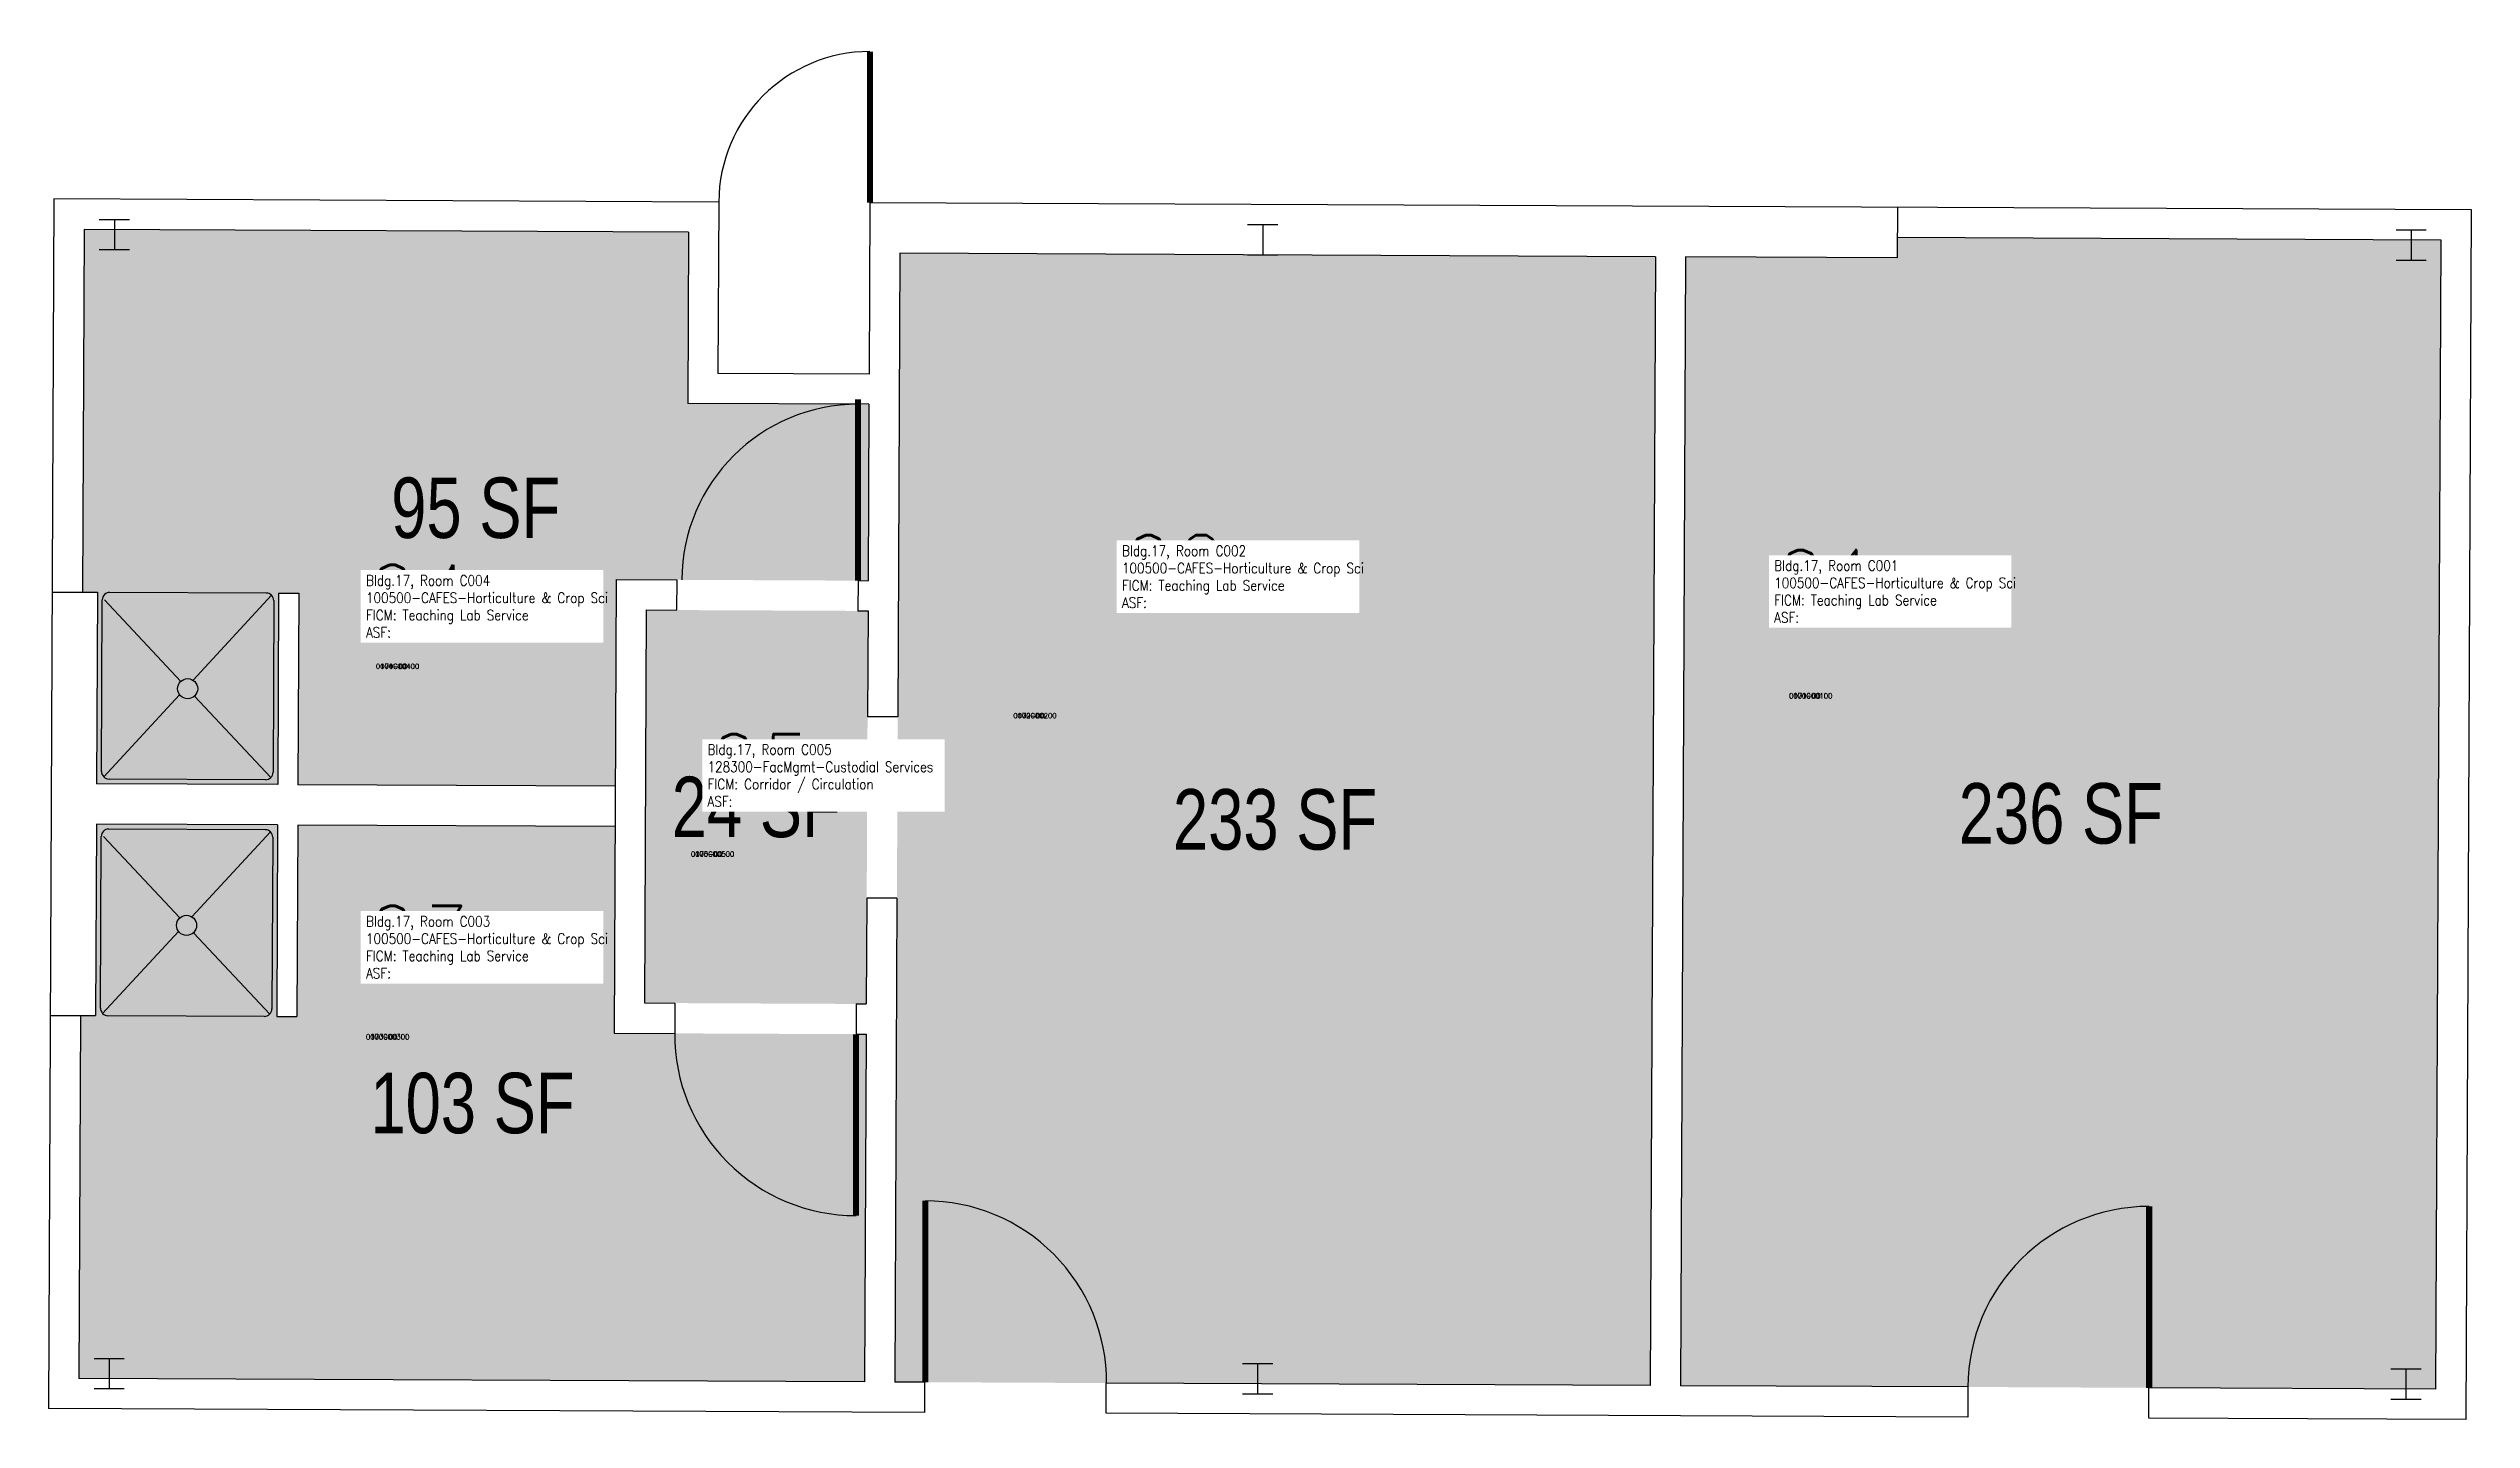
# Model space of a CAD drawing. Header units: inches. Extents: x -41 to 440, y 0 to 2290.
# Drawn here: x -41.1 to 440, y 2017.6 to 2289.7 of the extents above; entities outside this region: 2.
import ezdxf
from ezdxf.enums import TextEntityAlignment as Align

# ---------------------------------------------------------------- set-up
doc = ezdxf.new("R2010")
doc.units = ezdxf.units.IN
doc.header["$LTSCALE"] = 50
doc.header["$MEASUREMENT"] = 0
doc.layers.get('0').update_dxf_attribs({"linetype": 'CONTINUOUS'})
for name, color, linetype in [('A-COLS', 5, 'CONTINUOUS'), ('A-DOOR', 2, 'CONTINUOUS'), ('A-FLOR', 3, 'CONTINUOUS'), ('A-IDEN-RNUM', 7, 'CONTINUOUS'), ('A-IDEN-SNUM', 4, 'CONTINUOUS'), ('A-IDEN-VNUM', 4, 'CONTINUOUS'), ('A-WALL', 7, 'CONTINUOUS'), ('AREA-TEXT', 3, 'CONTINUOUS'), ('Rooms-Category-Color', 7, 'CONTINUOUS'), ('Rooms-College-Color', 7, 'CONTINUOUS'), ('Rooms-Department-Color', 7, 'CONTINUOUS'), ('Rooms-Division-Color', 7, 'CONTINUOUS'), ('Rooms-Information', 7, 'CONTINUOUS')]:
    doc.layers.add(name, color=color, linetype=linetype)
doc.styles.add('AREA', font='arial.ttf', dxfattribs={"width": 0.75, "height": 24})
doc.styles.add('ROOMSNUMBER', font='txt.shx', dxfattribs={"height": 0.03})
doc.styles.add('ROOMVNUMBER', font='simplex.shx', dxfattribs={"width": 0.85})

# ---------------------------------------------------------------- blocks, each defined once
blk = doc.blocks.new('COL1')
for p, q in [((-0.5, 0.5), (0.5, 0.5)), ((0, 0.5), (0, -0.5)), ((-0.5, -0.5), (0.5, -0.5))]:
    blk.add_line(p, q)

msp = doc.modelspace()

# ---------------------------------------------------------------- hatches: boundary and pattern name
at = {"layer": 'Rooms-Category-Color', "true_color": 0xe3f498}
for points in [[(121.82, 2219.07), (85.82, 2219.23), (85.97, 2253.23), (-34.03, 2253.77), (-34.35, 2181.77), (-31.35, 2181.76), (-31.53, 2143.76), (4.44, 2143.59), (4.61, 2181.6), (8.6, 2181.58), (8.43, 2143.58), (71.43, 2143.29), (71.62, 2184.29), (121.66, 2184.06)], [(433.97, 2251.64), (325.97, 2252.13), (325.95, 2248.14), (283.95, 2248.33), (282.93, 2024.33), (432.93, 2023.65)], [(277.95, 2248.35), (127.95, 2249.04), (126.93, 2025.04), (276.93, 2024.36)], [(121.25, 2094.07), (71.21, 2094.29), (71.39, 2135.3), (8.4, 2135.58), (8.22, 2097.58), (4.23, 2097.6), (4.4, 2135.6), (-31.56, 2135.77), (-31.74, 2097.76), (-34.74, 2097.78), (-35.07, 2025.78), (120.93, 2025.07)]]:
    msp.add_hatch(color=61, dxfattribs=at).paths.add_polyline_path(points)
at = {"layer": 'Rooms-Category-Color', "true_color": 0xadadad}
msp.add_hatch(color=253, dxfattribs=at).paths.add_polyline_path([(121.63, 2178.06), (77.59, 2178.26), (77.24, 2100.27), (121.27, 2100.07)])
at = {"layer": 'Rooms-College-Color', "true_color": 0xadadad}
for points in [[(121.82, 2219.07), (85.82, 2219.23), (85.97, 2253.23), (-34.03, 2253.77), (-34.35, 2181.77), (-31.35, 2181.76), (-31.53, 2143.76), (4.44, 2143.59), (4.61, 2181.6), (8.6, 2181.58), (8.43, 2143.58), (71.43, 2143.29), (71.62, 2184.29), (121.66, 2184.06)], [(433.97, 2251.64), (325.97, 2252.13), (325.95, 2248.14), (283.95, 2248.33), (282.93, 2024.33), (432.93, 2023.65)], [(277.95, 2248.35), (127.95, 2249.04), (126.93, 2025.04), (276.93, 2024.36)], [(121.63, 2178.06), (77.59, 2178.26), (77.24, 2100.27), (121.27, 2100.07)], [(121.25, 2094.07), (71.21, 2094.29), (71.39, 2135.3), (8.4, 2135.58), (8.22, 2097.58), (4.23, 2097.6), (4.4, 2135.6), (-31.56, 2135.77), (-31.74, 2097.76), (-34.74, 2097.78), (-35.07, 2025.78), (120.93, 2025.07)]]:
    msp.add_hatch(color=253, dxfattribs=at).paths.add_polyline_path(points)
at = {"layer": 'Rooms-Department-Color', "true_color": 0xe3c5e1}
for points in [[(121.82, 2219.07), (85.82, 2219.23), (85.97, 2253.23), (-34.03, 2253.77), (-34.35, 2181.77), (-31.35, 2181.76), (-31.53, 2143.76), (4.44, 2143.59), (4.61, 2181.6), (8.6, 2181.58), (8.43, 2143.58), (71.43, 2143.29), (71.62, 2184.29), (121.66, 2184.06)], [(433.97, 2251.64), (325.97, 2252.13), (325.95, 2248.14), (283.95, 2248.33), (282.93, 2024.33), (432.93, 2023.65)], [(277.95, 2248.35), (127.95, 2249.04), (126.93, 2025.04), (276.93, 2024.36)], [(121.25, 2094.07), (71.21, 2094.29), (71.39, 2135.3), (8.4, 2135.58), (8.22, 2097.58), (4.23, 2097.6), (4.4, 2135.6), (-31.56, 2135.77), (-31.74, 2097.76), (-34.74, 2097.78), (-35.07, 2025.78), (120.93, 2025.07)]]:
    msp.add_hatch(color=254, dxfattribs=at).paths.add_polyline_path(points)
at = {"layer": 'Rooms-Department-Color', "true_color": 0xacacac}
msp.add_hatch(color=253, dxfattribs=at).paths.add_polyline_path([(121.63, 2178.06), (77.59, 2178.26), (77.24, 2100.27), (121.27, 2100.07)])
at = {"layer": 'Rooms-Division-Color', "true_color": 0xe3c5e1}
for points in [[(121.82, 2219.07), (85.82, 2219.23), (85.97, 2253.23), (-34.03, 2253.77), (-34.35, 2181.77), (-31.35, 2181.76), (-31.53, 2143.76), (4.44, 2143.59), (4.61, 2181.6), (8.6, 2181.58), (8.43, 2143.58), (71.43, 2143.29), (71.62, 2184.29), (121.66, 2184.06)], [(433.97, 2251.64), (325.97, 2252.13), (325.95, 2248.14), (283.95, 2248.33), (282.93, 2024.33), (432.93, 2023.65)], [(277.95, 2248.35), (127.95, 2249.04), (126.93, 2025.04), (276.93, 2024.36)], [(121.25, 2094.07), (71.21, 2094.29), (71.39, 2135.3), (8.4, 2135.58), (8.22, 2097.58), (4.23, 2097.6), (4.4, 2135.6), (-31.56, 2135.77), (-31.74, 2097.76), (-34.74, 2097.78), (-35.07, 2025.78), (120.93, 2025.07)]]:
    msp.add_hatch(color=254, dxfattribs=at).paths.add_polyline_path(points)
at = {"layer": 'Rooms-Division-Color', "true_color": 0xadadad}
msp.add_hatch(color=253, dxfattribs=at).paths.add_polyline_path([(121.63, 2178.06), (77.59, 2178.26), (77.24, 2100.27), (121.27, 2100.07)])

# ---------------------------------------------------------------- linework, layer by layer
at = {"layer": 'A-DOOR', "const_width": 1.2}
for points in [[(122, 2259.06), (122, 2289.06)], [(119.65, 2184.07), (119.65, 2220.07)], [(119.24, 2094.07), (119.24, 2058.07)], [(132.99, 2025.01), (132.99, 2061.01)], [(375.99, 2023.9), (375.99, 2059.9)]]:
    msp.add_lwpolyline(points, dxfattribs=at)
at = {"layer": 'A-DOOR'}
for centre, radius, start, end in [((122, 2259.06), 30, 90, 179.7391), ((119.65, 2184.07), 35, 90, 179.7391), ((119.24, 2094.07), 36, 179.7391, 270), ((132.99, 2025.01), 36, 359.7391, 90), ((375.99, 2023.9), 36, 90, 179.7391)]:
    msp.add_arc(centre, radius, start, end, dxfattribs=at)
at = {"layer": 'A-FLOR'}
for p, q in [((-30.56, 2146.21), (-30.4, 2180.26)), ((-29.96, 2180.26), (-14.83, 2164.09)), ((2.15, 2181.61), (-28.89, 2181.75)), ((3.21, 2181.16), (-12.38, 2164.32)), ((3.64, 2180.1), (3.49, 2146.06)), ((-15.06, 2161.43), (-30.12, 2145.15)), ((-12.09, 2161.16), (3.04, 2145)), ((1.98, 2144.56), (-29.06, 2144.71)), ((-30.77, 2099.26), (-30.62, 2133.3)), ((-30.17, 2133.3), (-15.04, 2117.14)), ((1.94, 2134.65), (-29.11, 2134.79)), ((2.99, 2134.21), (-12.6, 2117.36)), ((3.43, 2133.15), (3.27, 2099.1)), ((-15.27, 2114.47), (-30.34, 2098.19)), ((-12.3, 2114.21), (2.83, 2098.04)), ((1.77, 2097.61), (-29.28, 2097.75))]:
    msp.add_line(p, q, dxfattribs=at)
for centre in [(-13.46, 2162.63), (-13.67, 2115.67)]:
    msp.add_circle(centre, 2, dxfattribs=at)
for centre, start, end in [((-28.9, 2180.25), 89.7391, 179.7391), ((2.14, 2180.11), 359.7391, 89.7391), ((-29.06, 2146.21), 179.7391, 269.7391), ((1.99, 2146.06), 269.7391, 359.7391), ((-29.12, 2133.29), 89.7391, 179.7391), ((1.93, 2133.15), 359.7391, 89.7391), ((-29.27, 2099.25), 179.7391, 269.7391), ((1.77, 2099.11), 269.7391, 359.7391)]:
    msp.add_arc(centre, 1.5, start, end, dxfattribs=at)
at = {"layer": 'A-WALL'}
for p, q in [((-40, 2259.8), (-41.09, 2019.8)), ((92, 2259.2), (-40, 2259.8)), ((92, 2259.2), (91.84, 2225.2)), ((122, 2259.06), (121.84, 2225.07)), ((440, 2257.62), (122, 2259.06)), ((326, 2258.13), (325.95, 2248.14)), ((438.9, 2017.62), (440, 2257.62)), ((-34.03, 2253.77), (-34.35, 2181.77)), ((85.97, 2253.23), (-34.03, 2253.77)), ((85.97, 2253.23), (85.82, 2219.23)), ((433.97, 2251.64), (325.97, 2252.13)), ((432.93, 2023.65), (433.97, 2251.64)), ((127.95, 2249.04), (127.53, 2157.04)), ((277.95, 2248.35), (127.95, 2249.04)), ((277.95, 2248.35), (276.93, 2024.36)), ((283.95, 2248.33), (282.93, 2024.33)), ((325.95, 2248.14), (283.95, 2248.33)), ((121.84, 2225.07), (91.84, 2225.2)), ((121.82, 2219.07), (85.82, 2219.23)), ((121.82, 2219.07), (121.66, 2184.06)), ((71.62, 2184.29), (71.21, 2094.29)), ((71.62, 2184.29), (83.65, 2184.24)), ((83.65, 2184.24), (83.63, 2178.24)), ((-40.35, 2181.8), (-31.35, 2181.76)), ((-31.35, 2181.76), (-31.53, 2143.76)), ((4.61, 2181.6), (4.44, 2143.59)), ((4.61, 2181.6), (8.6, 2181.58)), ((8.6, 2181.58), (8.43, 2143.58)), ((119.65, 2184.07), (119.63, 2178.07)), ((119.65, 2184.07), (121.66, 2184.06)), ((77.59, 2178.26), (77.24, 2100.27)), ((77.59, 2178.26), (83.63, 2178.24)), ((119.63, 2178.07), (121.63, 2178.06)), ((121.63, 2178.06), (121.53, 2157.06)), ((127.53, 2157.04), (121.53, 2157.06)), ((4.44, 2143.59), (-31.53, 2143.76)), ((71.43, 2143.29), (8.43, 2143.58)), ((-31.56, 2135.77), (-31.74, 2097.76)), ((4.4, 2135.6), (-31.56, 2135.77)), ((4.4, 2135.6), (4.23, 2097.6)), ((8.4, 2135.58), (8.22, 2097.58)), ((71.39, 2135.3), (8.4, 2135.58)), ((121.37, 2121.06), (121.27, 2100.07)), ((127.37, 2121.04), (121.37, 2121.06)), ((127.37, 2121.04), (126.93, 2025.04)), ((-40.74, 2097.8), (-31.74, 2097.76)), ((-34.74, 2097.78), (-35.07, 2025.78)), ((4.23, 2097.6), (8.22, 2097.58)), ((77.24, 2100.27), (83.27, 2100.24)), ((83.27, 2100.24), (83.24, 2094.24)), ((119.27, 2100.07), (119.24, 2094.07)), ((119.27, 2100.07), (121.27, 2100.07)), ((71.21, 2094.29), (83.24, 2094.24)), ((119.24, 2094.07), (121.25, 2094.07)), ((121.25, 2094.07), (120.93, 2025.07)), ((120.93, 2025.07), (-35.07, 2025.78)), ((132.93, 2025.01), (126.93, 2025.04)), ((132.91, 2019.01), (132.93, 2025.01)), ((168.91, 2018.85), (168.93, 2024.85)), ((276.93, 2024.36), (168.93, 2024.85)), ((339.93, 2024.07), (282.93, 2024.33)), ((339.99, 2024.07), (339.96, 2018.07)), ((375.9, 2017.9), (375.93, 2023.9)), ((432.93, 2023.65), (375.93, 2023.9)), ((132.91, 2019.01), (-41.09, 2019.8)), ((339.9, 2018.07), (168.91, 2018.85)), ((438.9, 2017.62), (375.9, 2017.9)), ((0, 0), (1, 0)), ((0, 0), (1, 0))]:
    msp.add_line(p, q, dxfattribs=at)

# ---------------------------------------------------------------- block references
at = {"layer": 'A-COLS', "xscale": 6, "yscale": 6, "zscale": 6}
for p in [(-28, 2252.75), (200, 2251.71), (428, 2250.67), (-29.03, 2026.75), (198.97, 2025.71), (426.97, 2024.67)]:
    msp.add_blockref('COL1', p, dxfattribs=at)

# ---------------------------------------------------------------- texts
at = {"layer": 'A-IDEN-RNUM', "style": 'ROOMSNUMBER'}
for s, p in [('0004-00', (23.91, 2166.57)), ('0001-00', (304.49, 2160.71)), ('0002-00', (150.46, 2156.78)), ('0005-00', (86.46, 2129.31)), ('0003-00', (21.95, 2093.05))]:
    msp.add_text(s, height=1, rotation=0.0044, dxfattribs=at).set_placement(p)
at = {"layer": 'A-IDEN-SNUM', "style": 'ROOMSNUMBER'}
for s, p in [('0170C00400', (23.91, 2166.57)), ('0170C00100', (304.49, 2160.71)), ('0170C00200', (150.46, 2156.78)), ('0170C00500', (86.46, 2129.31)), ('0170C00300', (21.95, 2093.05))]:
    msp.add_text(s, height=1, rotation=0.0044, dxfattribs=at).set_placement(p)
at = {"layer": 'A-IDEN-VNUM', "style": 'ROOMVNUMBER', "width": 0.85}
for s, p in [('02', (172.04, 2178.67)), ('01', (301.54, 2175.74)), ('04', (21.95, 2172.78)), ('05', (89.76, 2139.24)), ('03', (21.95, 2105.14))]:
    msp.add_text(s, height=14.4, rotation=360, dxfattribs=at).set_placement(p)
at = {"layer": 'AREA-TEXT', "style": 'AREA', "width": 0.75}
for s, p in [('95 SF', (43.73, 2198.53)), ('24 SF', (99.43, 2139.17)), ('233 SF', (202.44, 2136.7)), ('236 SF', (358.45, 2137.89)), ('103 SF', (43.09, 2080.42))]:
    msp.add_text(s, height=12, dxfattribs=at).set_placement(p, align=Align.MIDDLE_CENTER)

# ---------------------------------------------------------------- next in the draw order: texts
at = {"layer": 'Rooms-Information', "char_height": 2.0571, "width": 46.08, "attachment_point": 7, "style": 'ROOMVNUMBER', "bg_fill": 3, "box_fill_scale": 1.5, "bg_fill_color": 256, "bg_fill_true_color": 13158600, "bg_fill_transparency": 0}
for s, insert in [('Bldg.17, Room C002^M^J100500-CAFES-Horticulture & Crop Sci^M^JFICM: Teaching Lab Service^M^JASF: ', (172.04, 2178.67)), ('Bldg.17, Room C001^M^J100500-CAFES-Horticulture & Crop Sci^M^JFICM: Teaching Lab Service^M^JASF: ', (301.54, 2175.74)), ('Bldg.17, Room C004^M^J100500-CAFES-Horticulture & Crop Sci^M^JFICM: Teaching Lab Service^M^JASF: ', (21.95, 2172.78)), ('Bldg.17, Room C005^M^J128300-FacMgmt-Custodial Services^M^JFICM: Corridor / Circulation^M^JASF: ', (89.76, 2139.24)), ('Bldg.17, Room C003^M^J100500-CAFES-Horticulture & Crop Sci^M^JFICM: Teaching Lab Service^M^JASF: ', (21.95, 2105.14))]:
    msp.add_mtext(s, dxfattribs=dict(at, insert=insert))

doc.saveas('drawing.dxf')
